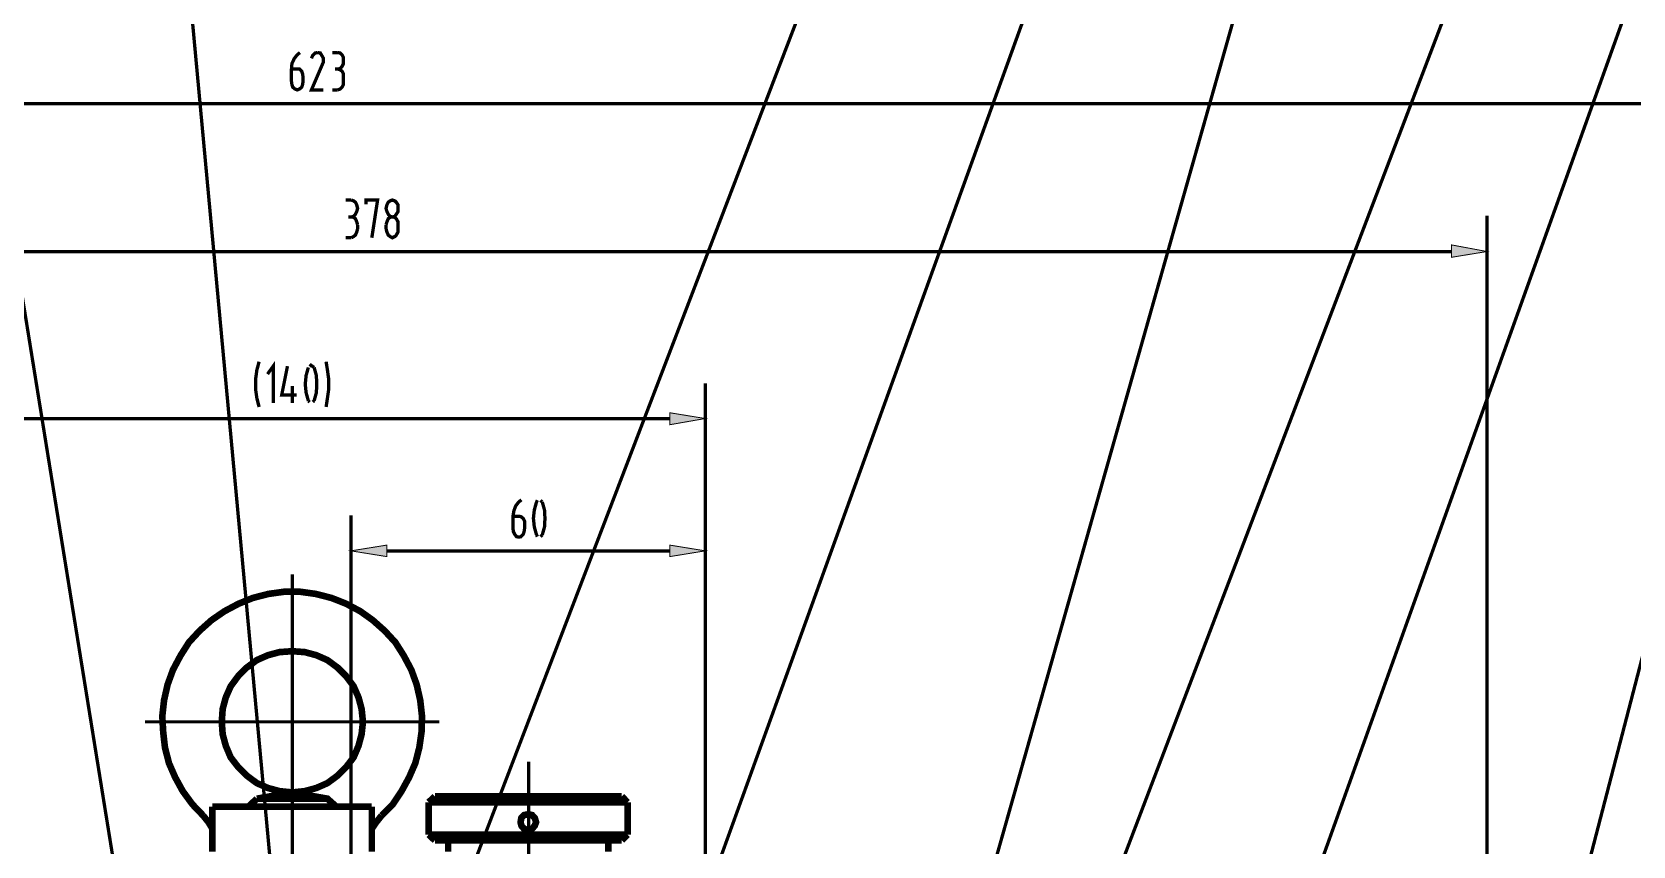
# Model space of a CAD drawing. Header units: millimetres. Extents: x -5 to 3318, y -968 to 297.
# Drawn here: x 500.7 to 681.4, y -9 to 82.8 of the extents above; entities that cross this region are included whole.
import ezdxf

# ---------------------------------------------------------------- set-up
doc = ezdxf.new("R2010")
doc.units = ezdxf.units.MM
doc.header["$LTSCALE"] = 0.25
doc.layers.add('H', color=7, linetype='Continuous')
doc.layers.add('P', color=7, linetype='Continuous')

msp = doc.modelspace()

# ---------------------------------------------------------------- hatches: boundary and pattern name
at = {"layer": 'H', "linetype": 'Continuous'}
for points in [[(660.922, 58.778), (660.922, 57.423), (664.881, 58.076), (660.922, 58.778)], [(572.658, 39.84), (572.658, 38.537), (576.713, 39.19), (572.658, 39.84)], [(540.747, 24.962), (540.747, 23.61), (536.737, 24.26), (540.747, 24.962)], [(572.658, 24.962), (572.658, 23.61), (576.713, 24.26), (572.658, 24.962)]]:
    msp.add_hatch(color=3, dxfattribs=at).paths.add_polyline_path(points)

# ---------------------------------------------------------------- linework, layer by layer
at = {"layer": 'P', "color": 3}
for points, const_width in [([(516.852, -53.786), (492.757, 95.345), (480.534, 95.345)], 0.375), ([(532.029, -58.696), (517.752, 95.345), (505.279, 95.345)], 0.375), ([(540.546, -37.104), (591.291, 95.345), (603.316, 95.345)], 0.375), ([(564.791, -47.924), (616.59, 95.345), (627.609, 95.345)], 0.375), ([(584.077, -100.024), (639.432, 95.345), (650.352, 95.345)], 0.375), ([(590.839, -96.968), (664.18, 95.345), (675.5, 95.345)], 0.375), ([(624.655, -70.817), (684.216, 95.345), (695.138, 95.345)], 0.375), ([(655.063, -92.859), (704.005, 95.345), (715.175, 95.345)], 0.375), ([(530.927, 80.518), (530.577, 80.217), (530.276, 79.816), (530.026, 79.265), (529.975, 78.663), (529.975, 77.26), (530.026, 76.911), (530.126, 76.61), (530.376, 76.408), (530.629, 76.309), (530.878, 76.408), (531.128, 76.61), (531.228, 76.911), (531.279, 77.26), (531.279, 77.763), (531.228, 78.112), (531.128, 78.413), (530.878, 78.663), (530.629, 78.663), (529.975, 78.663)], 0.375), ([(532.932, 80.518), (532.631, 80.467), (532.381, 80.217), (532.23, 79.867)], 0.375), ([(533.432, 79.115), (533.582, 79.464), (533.582, 79.867), (533.383, 80.217), (533.233, 80.467), (532.932, 80.518)], 0.375), ([(534.585, 80.518), (535.187, 80.518)], 0.375), ([(535.187, 78.663), (535.485, 78.714), (535.687, 78.964), (535.837, 79.265), (535.837, 79.615), (535.837, 79.967), (535.687, 80.268), (535.485, 80.467), (535.187, 80.518)], 0.375), ([(533.432, 79.115), (532.23, 76.309), (533.582, 76.309)], 0.375), ([(535.187, 78.663), (534.886, 78.663)], 0.375), ([(535.837, 77.763), (535.837, 78.112), (535.687, 78.413), (535.485, 78.564), (535.187, 78.663)], 0.375), ([(535.837, 77.763), (535.837, 77.26)], 0.375), ([(535.187, 76.309), (534.585, 76.309)], 0.375), ([(535.187, 76.309), (535.485, 76.408), (535.687, 76.61), (535.837, 76.911), (535.837, 77.26)], 0.375), ([(329.647, 74.755), (736.114, 74.755)], 0.375), ([(536.087, 63.887), (536.737, 63.887)], 0.375), ([(536.737, 61.981), (536.99, 62.032), (537.189, 62.282), (537.339, 62.583), (537.439, 62.935), (537.339, 63.336), (537.189, 63.637), (536.99, 63.784), (536.737, 63.887)], 0.375), ([(539.043, 59.627), (539.694, 63.887), (538.393, 63.887), (538.393, 63.384)], 0.375), ([(542, 62.935), (542, 63.336), (541.798, 63.637), (541.648, 63.784), (541.347, 63.887), (541.097, 63.784), (540.895, 63.637), (540.747, 63.336), (540.645, 62.935), (540.747, 62.583), (540.895, 62.282), (541.097, 62.032), (541.347, 61.981), (541.648, 62.032), (541.798, 62.282), (542, 62.583), (542, 62.935)], 0.375), ([(536.737, 61.981), (536.388, 61.981)], 0.375), ([(537.439, 61.081), (537.339, 61.43), (537.189, 61.782), (536.99, 61.933), (536.737, 61.981)], 0.375), ([(542, 61.081), (542, 61.43), (541.798, 61.782), (541.648, 61.933), (541.347, 61.981), (541.097, 61.933), (540.895, 61.782), (540.747, 61.43), (540.645, 61.081)], 0.375), ([(664.881, -72.822), (664.881, 62.132)], 0.375), ([(536.737, 59.627), (536.087, 59.627)], 0.375), ([(536.737, 59.627), (536.99, 59.777), (537.189, 59.928), (537.339, 60.28), (537.439, 60.629)], 0.375), ([(537.439, 61.081), (537.439, 60.629)], 0.375), ([(540.645, 60.629), (540.645, 61.081)], 0.375), ([(540.645, 60.629), (540.747, 60.28), (540.895, 59.928), (541.097, 59.777), (541.347, 59.627), (541.648, 59.777), (541.798, 59.928), (542, 60.28), (542, 60.629)], 0.375), ([(542, 61.081), (542, 60.629)], 0.375), ([(417.213, 58.076), (660.874, 58.076)], 0.375), ([(660.874, 58.826), (660.874, 57.423), (664.881, 58.076), (660.874, 58.826)], 0.108), ([(526.32, 45.651), (526.068, 44.7), (525.917, 43.598), (525.917, 42.595), (526.068, 41.544), (526.32, 40.542)], 0.375), ([(527.922, 40.993), (527.922, 45.151), (527.272, 44.248)], 0.375), ([(529.524, 45.151), (528.873, 41.894), (530.577, 41.894)], 0.375), ([(531.878, 45.001), (531.628, 44.098), (531.529, 43.098), (531.628, 42.144), (531.878, 41.243)], 0.375), ([(532.531, 45.001), (532.381, 45.1), (532.179, 45.251), (532.029, 45.1)], 0.375), ([(532.531, 41.243), (532.781, 42.144), (532.832, 43.098), (532.781, 44.098), (532.531, 45.001)], 0.375), ([(533.883, 40.542), (534.034, 41.544), (534.184, 42.595), (534.184, 43.598), (534.034, 44.7), (533.883, 45.651)], 0.375), ([(576.665, -17.968), (576.665, 43.197)], 0.375), ([(530.075, 42.896), (530.075, 40.993)], 0.375), ([(531.878, 41.243), (532.029, 41.093)], 0.375), ([(532.381, 41.093), (532.531, 41.243)], 0.375), ([(572.658, 39.892), (572.658, 38.537), (576.665, 39.238), (572.658, 39.892)], 0.108), ([(487.446, 39.238), (572.658, 39.238)], 0.375), ([(555.924, 30.071), (555.575, 29.773), (555.274, 29.372), (555.072, 28.818), (554.973, 28.219), (554.973, 26.816), (555.024, 26.464), (555.175, 26.166), (555.373, 25.913), (555.623, 25.865), (555.876, 25.913), (556.126, 26.166), (556.225, 26.464), (556.277, 26.816), (556.277, 27.268), (556.277, 27.668), (556.126, 27.969), (555.876, 28.168), (555.623, 28.219), (554.973, 28.219)], 0.375), ([(557.628, 29.821), (557.379, 28.921), (557.276, 27.969), (557.379, 27.015), (557.628, 26.115)], 0.375), ([(557.728, 30.023), (557.628, 29.821)], 0.375), ([(558.279, 29.821), (558.08, 30.023)], 0.375), ([(558.279, 26.115), (558.529, 27.015), (558.58, 27.969), (558.529, 28.921), (558.279, 29.821)], 0.375), ([(536.689, 4.272), (536.689, 28.319)], 0.375), ([(576.665, -17.968), (576.665, 28.319)], 0.375), ([(557.628, 26.115), (557.728, 25.913)], 0.375), ([(558.08, 25.913), (558.279, 26.115)], 0.375), ([(540.747, 24.962), (540.747, 23.661), (536.689, 24.311), (540.747, 24.962)], 0.108), ([(540.747, 24.311), (572.658, 24.311)], 0.375), ([(572.658, 24.962), (572.658, 23.661), (576.665, 24.311), (572.658, 24.962)], 0.108), ([(530.075, -33.247), (530.075, 21.656)], 0.375), ([(540.145, -5.546), (541.398, -4.293), (542.4, -2.791), (543.252, -1.237), (543.951, 0.367), (544.403, 2.12), (544.652, 3.872), (544.704, 5.675), (544.502, 7.479), (544.102, 9.234), (543.502, 10.887), (542.65, 12.488), (541.699, 13.991), (540.495, 15.294), (539.143, 16.496), (537.74, 17.498), (536.138, 18.35), (534.485, 19.001), (532.73, 19.452), (530.927, 19.702), (529.174, 19.702), (527.371, 19.452), (525.619, 19.001), (524.014, 18.35), (522.412, 17.498), (520.958, 16.496), (519.607, 15.294), (518.405, 13.991), (517.451, 12.488), (516.602, 10.887), (516, 9.234), (515.599, 7.479), (515.398, 5.675), (515.5, 3.872), (515.699, 2.12), (516.15, 0.367), (516.852, -1.237), (517.704, -2.791), (518.806, -4.293), (520.007, -5.546)], 0.747), ([(538.041, 5.025), (537.89, 6.479), (537.541, 7.78), (536.99, 9.032), (536.138, 10.185), (535.187, 11.137), (534.034, 11.989), (532.781, 12.54), (531.478, 12.889), (530.075, 12.991), (528.624, 12.889), (527.32, 12.54), (526.068, 11.989), (524.917, 11.137), (523.966, 10.185), (523.114, 9.032), (522.563, 7.78), (522.211, 6.479), (522.111, 5.025), (522.211, 3.622), (522.563, 2.321), (523.114, 1.018), (523.966, -0.084), (524.917, -1.036), (526.068, -1.888), (527.32, -2.439), (528.624, -2.791), (530.075, -2.941), (531.478, -2.791), (532.781, -2.439), (534.034, -1.888), (535.187, -1.036), (536.138, -0.084), (536.99, 1.018), (537.541, 2.321), (537.89, 3.622), (538.041, 5.025)], 0.747), ([(513.444, 5.025), (546.658, 5.025)], 0.375), ([(536.689, 4.272), (536.689, -75.779)], 0.375), ([(556.725, 0.518), (556.725, -36.553)], 0.375), ([(526.068, -3.643), (525.116, -4.543)], 0.747), ([(526.068, -3.643), (530.075, -2.941)], 0.747), ([(526.068, -3.643), (534.034, -3.643)], 0.747), ([(535.036, -4.543), (534.034, -3.643), (530.075, -2.941)], 0.747), ([(545.456, -4.043), (546.158, -3.39)], 0.747), ([(546.158, -3.39), (567.248, -3.39)], 0.747), ([(567.898, -4.043), (567.248, -3.39)], 0.747), ([(521.058, -7.048), (520.609, -6.295), (520.007, -5.546)], 0.747), ([(521.058, -4.543), (539.043, -4.543)], 0.747), ([(521.058, -4.543), (521.058, -9.604)], 0.747), ([(539.043, -4.543), (539.043, -9.604)], 0.747), ([(540.145, -5.546), (539.543, -6.295), (539.043, -7.048)], 0.747), ([(567.898, -4.043), (545.456, -4.043)], 0.747), ([(545.456, -4.043), (545.456, -7.698)], 0.747), ([(557.577, -6.295), (557.427, -5.796), (557.126, -5.494), (556.725, -5.395), (556.225, -5.494), (555.924, -5.796), (555.825, -6.295), (555.924, -6.696), (556.225, -7.048), (556.725, -7.198), (557.126, -7.048), (557.427, -6.696), (557.577, -6.295)], 0.747), ([(567.898, -4.043), (567.898, -7.698)], 0.747), ([(530.075, -6.295), (530.075, -37.104)], 0.375), ([(567.898, -7.698), (545.456, -7.698)], 0.747), ([(545.456, -7.698), (546.158, -8.352)], 0.747), ([(546.158, -8.352), (567.248, -8.352)], 0.747), ([(547.66, -8.352), (547.66, -9.604)], 0.747), ([(565.742, -8.352), (565.742, -9.604)], 0.747), ([(567.898, -7.698), (567.248, -8.352)], 0.747)]:
    msp.add_lwpolyline(points, dxfattribs=dict(at, const_width=const_width))

doc.saveas('drawing.dxf')
